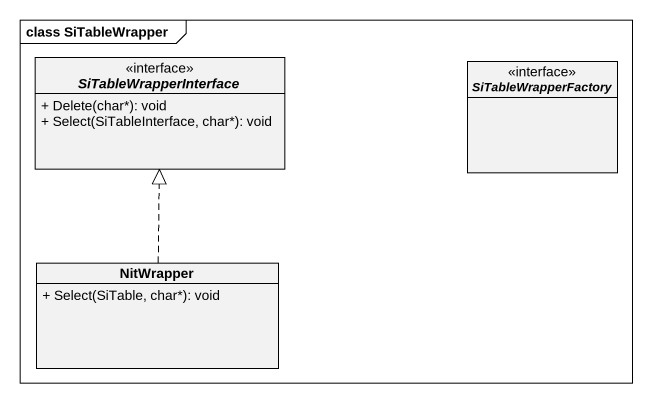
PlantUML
@startuml
mainframe class SiTableWrapper
hide circle
hide empty members
skinparam classAttributeIconSize 0
interface SiTableWrapperInterface <<interface>> {
  + Delete(char*): void
  + Select(SiTableInterface, char*): void
}
interface SiTableWrapperFactory <<interface>>
class NitWrapper {
  + Select(SiTable, char*): void
}
NitWrapper .up.|> SiTableWrapperInterface
@enduml
